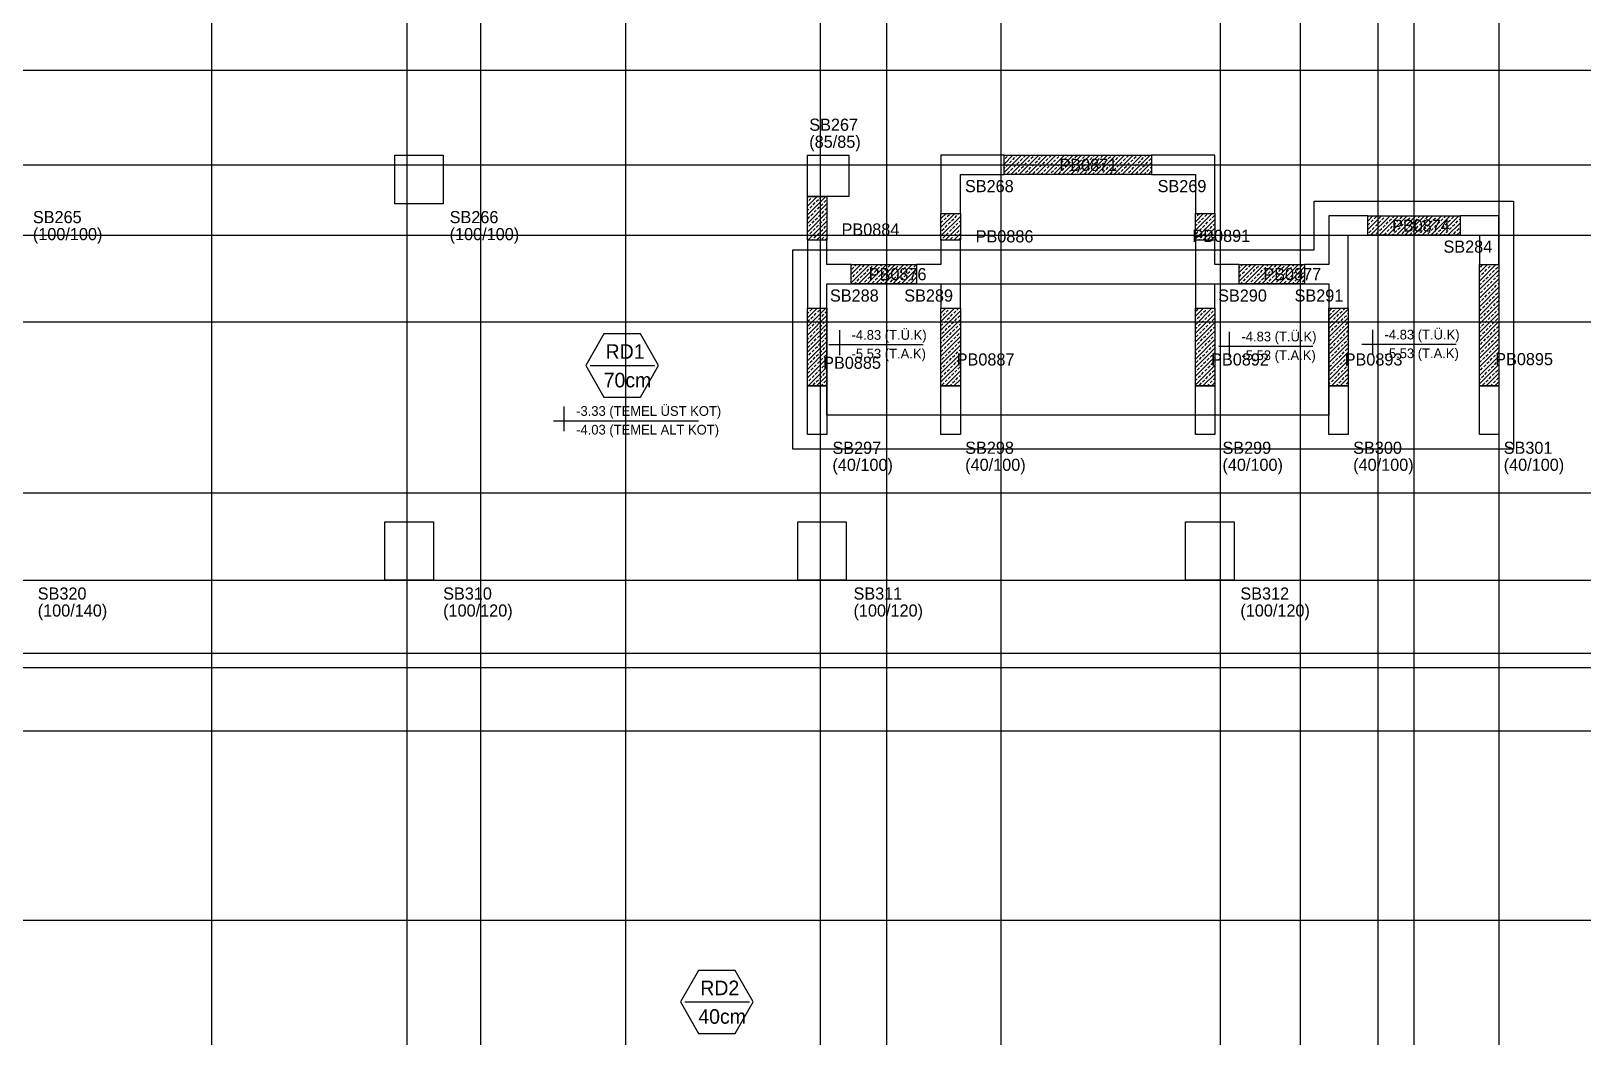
# Model space of a CAD drawing. Header units: millimetres. Extents: x -828963 to -808647, y -75278 to -66695.
# Drawn here: x -826004 to -822808, y -73139 to -71068 of the extents above; entities that cross this region are included whole.
import ezdxf

# ---------------------------------------------------------------- set-up
doc = ezdxf.new("R2010")
doc.units = ezdxf.units.MM
for name, color, linetype in [('KM Aks', 7, 'Continuous'), ('KM Kolon', 7, 'Continuous'), ('KM Kolon Markası', 7, 'Continuous'), ('KM Kolon Tarama', 7, 'Continuous'), ('KM Perde', 7, 'Continuous'), ('KM Perde Markası', 7, 'Continuous'), ('KM Temel', 7, 'Continuous'), ('KM Temel Kesik', 7, 'Continuous'), ('KM Temel Kot Plan', 7, 'Continuous'), ('KM Temel Marka', 7, 'Continuous'), ('VM Kesit Simge', 7, 'Continuous')]:
    doc.layers.add(name, color=color, linetype=linetype)

msp = doc.modelspace()

# ---------------------------------------------------------------- linework, layer by layer
at = {"layer": 'KM Aks'}
for p, q in [((-825633, -67119.7), (-825633, -74428.2)), ((-825230.5, -67119.7), (-825230.5, -74428.2)), ((-825078.5, -67119.7), (-825078.5, -74428.2)), ((-824780.5, -67119.7), (-824780.5, -74428.2)), ((-824379.5, -67119.7), (-824379.5, -74428.2)), ((-824243, -67119.7), (-824243, -74428.2)), ((-824007, -67119.7), (-824007, -74428.2)), ((-823555.5, -67119.7), (-823555.5, -74428.2)), ((-823390.5, -67119.7), (-823390.5, -74428.2)), ((-823230.5, -67119.7), (-823230.5, -74428.2)), ((-823157, -67119.7), (-823157, -74428.2)), ((-822981.5, -67119.7), (-822981.5, -74428.2)), ((-828907.2, -71148.2), (-811244.4, -71148.2)), ((-828907.2, -71343.2), (-811244.4, -71343.2)), ((-828907.2, -71488.2), (-811244.4, -71488.2)), ((-828907.2, -72018.2), (-811244.4, -72018.2)), ((-828907.2, -72198.2), (-811244.4, -72198.2)), ((-828907.2, -72508.2), (-811244.4, -72508.2)), ((-828907.2, -72898.2), (-811244.4, -72898.2))]:
    msp.add_line(p, q, dxfattribs=at)
at = {"layer": 'KM Kolon'}
for points in [[(-825255.5, -71323.2), (-825155.5, -71323.2), (-825155.5, -71423.2), (-825255.5, -71423.2)], [(-824405.5, -71323.2), (-824320.5, -71323.2), (-824320.5, -71408.2), (-824405.5, -71408.2)], [(-824130.6, -71443.2), (-824090.6, -71443.2), (-824090.6, -71363.2), (-824000.6, -71363.2), (-824000.6, -71323.2), (-824130.6, -71323.2)], [(-823696.6, -71323.2), (-823696.6, -71363.2), (-823606.6, -71363.2), (-823606.6, -71443.2), (-823566.6, -71443.2), (-823566.6, -71323.2)], [(-823331.6, -71638.2), (-823291.6, -71638.2), (-823291.6, -71488.2), (-823251.6, -71488.2), (-823251.6, -71448.2), (-823331.6, -71448.2), (-823331.6, -71548.2), (-823381.6, -71548.2), (-823381.6, -71588.2), (-823331.6, -71588.2)], [(-823061.6, -71448.2), (-823061.6, -71488.2), (-823021.6, -71488.2), (-823021.6, -71548.2), (-822981.6, -71548.2), (-822981.6, -71448.2)], [(-824365.6, -71498.2), (-824405.6, -71498.2), (-824405.6, -71638.2), (-824365.6, -71638.2), (-824365.6, -71588.2), (-824315.6, -71588.2), (-824315.6, -71548.2), (-824365.6, -71548.2)], [(-824130.6, -71638.2), (-824090.6, -71638.2), (-824090.6, -71498.2), (-824130.6, -71498.2), (-824130.6, -71548.2), (-824180.6, -71548.2), (-824180.6, -71588.2), (-824130.6, -71588.2)], [(-823566.6, -71498.2), (-823606.6, -71498.2), (-823606.6, -71638.2), (-823566.6, -71638.2), (-823566.6, -71588.2), (-823516.6, -71588.2), (-823516.6, -71548.2), (-823566.6, -71548.2)], [(-824405.6, -71798.2), (-824365.6, -71798.2), (-824365.6, -71898.2), (-824405.6, -71898.2)], [(-824130.6, -71798.2), (-824090.6, -71798.2), (-824090.6, -71898.2), (-824130.6, -71898.2)], [(-823606.6, -71798.1), (-823566.6, -71798.1), (-823566.6, -71898.1), (-823606.6, -71898.1)], [(-823331.6, -71798.2), (-823291.6, -71798.2), (-823291.6, -71898.2), (-823331.6, -71898.2)], [(-823021.6, -71798.2), (-822981.6, -71798.2), (-822981.6, -71898.2), (-823021.6, -71898.2)], [(-825275.5, -72078.2), (-825175.5, -72078.2), (-825175.5, -72198.2), (-825275.5, -72198.2)], [(-824425.5, -72078.2), (-824325.5, -72078.2), (-824325.5, -72198.2), (-824425.5, -72198.2)], [(-823626.6, -72078.2), (-823526.6, -72078.2), (-823526.6, -72198.2), (-823626.6, -72198.2)]]:
    msp.add_lwpolyline(points, close=True, dxfattribs=at)
at = {"layer": 'KM Kolon Tarama'}
for p, q in [((-824000.6, -71323.9), (-823999.9, -71323.2)), ((-824000.6, -71341.6), (-823982.2, -71323.2)), ((-824000.6, -71359.2), (-823964.6, -71323.2)), ((-824000.6, -71332.7), (-824000.5, -71332.6)), ((-823998.3, -71330.4), (-823993.9, -71326)), ((-823991.7, -71323.8), (-823991.1, -71323.2)), ((-823989.4, -71339.2), (-823985, -71334.8)), ((-823986.9, -71363.2), (-823946.9, -71323.2)), ((-823982.8, -71332.6), (-823978.4, -71328.2)), ((-823976.2, -71326), (-823973.4, -71323.2)), ((-823969.2, -71363.2), (-823929.2, -71323.2)), ((-823967.3, -71334.8), (-823962.9, -71330.4)), ((-823960.7, -71328.2), (-823956.3, -71323.8)), ((-823951.9, -71337), (-823947.5, -71332.6)), ((-823951.5, -71363.2), (-823911.5, -71323.2)), ((-823945.3, -71330.4), (-823940.8, -71326)), ((-823938.6, -71323.8), (-823938, -71323.2)), ((-823936.4, -71339.2), (-823932, -71334.8)), ((-823933.8, -71363.2), (-823893.8, -71323.2)), ((-823929.8, -71332.6), (-823925.4, -71328.2)), ((-823923.2, -71326), (-823920.4, -71323.2)), ((-823916.2, -71363.2), (-823876.2, -71323.2)), ((-823914.3, -71334.8), (-823909.9, -71330.4)), ((-823907.7, -71328.2), (-823903.3, -71323.8)), ((-823898.8, -71337), (-823894.4, -71332.6)), ((-823898.5, -71363.2), (-823858.5, -71323.2)), ((-823892.2, -71330.4), (-823887.8, -71326)), ((-823885.6, -71323.8), (-823885, -71323.2)), ((-823883.4, -71339.2), (-823879, -71334.8)), ((-823880.8, -71363.2), (-823840.8, -71323.2)), ((-823876.7, -71332.6), (-823872.3, -71328.2)), ((-823870.1, -71326), (-823867.3, -71323.2)), ((-823863.1, -71363.2), (-823823.1, -71323.2)), ((-823861.3, -71334.8), (-823856.9, -71330.4)), ((-823854.7, -71328.2), (-823850.2, -71323.8)), ((-823845.8, -71337), (-823841.4, -71332.6)), ((-823845.5, -71363.2), (-823805.5, -71323.2)), ((-823839.2, -71330.4), (-823834.8, -71326)), ((-823832.6, -71323.8), (-823832, -71323.2)), ((-823830.3, -71339.2), (-823825.9, -71334.8)), ((-823827.8, -71363.2), (-823787.8, -71323.2)), ((-823823.7, -71332.6), (-823819.3, -71328.2)), ((-823817.1, -71326), (-823814.3, -71323.2)), ((-823810.1, -71363.2), (-823770.1, -71323.2)), ((-823808.2, -71334.8), (-823803.8, -71330.4)), ((-823801.6, -71328.2), (-823797.2, -71323.8)), ((-823792.8, -71337), (-823788.4, -71332.6)), ((-823792.4, -71363.2), (-823752.4, -71323.2)), ((-823786.2, -71330.4), (-823781.7, -71326)), ((-823779.5, -71323.8), (-823778.9, -71323.2)), ((-823777.3, -71339.2), (-823772.9, -71334.8)), ((-823774.7, -71363.2), (-823734.7, -71323.2)), ((-823770.7, -71332.6), (-823766.3, -71328.2)), ((-823764.1, -71326), (-823761.3, -71323.2)), ((-823757.1, -71363.2), (-823717.1, -71323.2)), ((-823755.2, -71334.8), (-823750.8, -71330.4)), ((-823748.6, -71328.2), (-823744.2, -71323.8)), ((-823739.7, -71337), (-823735.3, -71332.6)), ((-823739.4, -71363.2), (-823699.4, -71323.2)), ((-823733.1, -71330.4), (-823728.7, -71326)), ((-823726.5, -71323.8), (-823725.9, -71323.2)), ((-823724.3, -71339.2), (-823719.9, -71334.8)), ((-823717.7, -71332.6), (-823713.2, -71328.2)), ((-823711, -71326), (-823708.2, -71323.2)), ((-823702.2, -71334.8), (-823697.8, -71330.4)), ((-824000.6, -71350.4), (-823998.3, -71348.1)), ((-823996.1, -71345.9), (-823991.7, -71341.4)), ((-823993.9, -71361.3), (-823989.4, -71356.9)), ((-823987.2, -71354.7), (-823982.8, -71350.3)), ((-823980.6, -71348.1), (-823976.2, -71343.6)), ((-823978, -71363.2), (-823974, -71359.1)), ((-823974, -71341.4), (-823969.6, -71337)), ((-823971.8, -71356.9), (-823967.3, -71352.5)), ((-823965.1, -71350.3), (-823960.7, -71345.9)), ((-823960.4, -71363.2), (-823958.5, -71361.3)), ((-823958.5, -71343.6), (-823954.1, -71339.2)), ((-823956.3, -71359.1), (-823951.9, -71354.7)), ((-823949.7, -71352.5), (-823945.3, -71348.1)), ((-823943, -71345.9), (-823938.6, -71341.4)), ((-823940.8, -71361.3), (-823936.4, -71356.9)), ((-823934.2, -71354.7), (-823929.8, -71350.3)), ((-823927.6, -71348.1), (-823923.2, -71343.6)), ((-823925, -71363.2), (-823920.9, -71359.1)), ((-823920.9, -71341.4), (-823916.5, -71337)), ((-823918.7, -71356.9), (-823914.3, -71352.5)), ((-823912.1, -71350.3), (-823907.7, -71345.9)), ((-823907.3, -71363.2), (-823905.5, -71361.3)), ((-823905.5, -71343.6), (-823901.1, -71339.2)), ((-823903.3, -71359.1), (-823898.8, -71354.7)), ((-823896.6, -71352.5), (-823892.2, -71348.1)), ((-823890, -71345.9), (-823885.6, -71341.4)), ((-823887.8, -71361.3), (-823883.4, -71356.9)), ((-823881.2, -71354.7), (-823876.7, -71350.3)), ((-823874.5, -71348.1), (-823870.1, -71343.6)), ((-823872, -71363.2), (-823867.9, -71359.1)), ((-823867.9, -71341.4), (-823863.5, -71337)), ((-823865.7, -71356.9), (-823861.3, -71352.5)), ((-823859.1, -71350.3), (-823854.7, -71345.9)), ((-823854.3, -71363.2), (-823852.4, -71361.3)), ((-823852.4, -71343.6), (-823848, -71339.2)), ((-823850.2, -71359.1), (-823845.8, -71354.7)), ((-823843.6, -71352.5), (-823839.2, -71348.1)), ((-823837, -71345.9), (-823832.6, -71341.4)), ((-823834.8, -71361.3), (-823830.3, -71356.9)), ((-823828.1, -71354.7), (-823823.7, -71350.3)), ((-823821.5, -71348.1), (-823817.1, -71343.6)), ((-823818.9, -71363.2), (-823814.9, -71359.1)), ((-823814.9, -71341.4), (-823810.5, -71337)), ((-823812.7, -71356.9), (-823808.2, -71352.5)), ((-823806, -71350.3), (-823801.6, -71345.9)), ((-823801.3, -71363.2), (-823799.4, -71361.3)), ((-823799.4, -71343.6), (-823795, -71339.2)), ((-823797.2, -71359.1), (-823792.8, -71354.7)), ((-823790.6, -71352.5), (-823786.2, -71348.1)), ((-823783.9, -71345.9), (-823779.5, -71341.4)), ((-823781.7, -71361.3), (-823777.3, -71356.9)), ((-823775.1, -71354.7), (-823770.7, -71350.3)), ((-823768.5, -71348.1), (-823764.1, -71343.6)), ((-823765.9, -71363.2), (-823761.8, -71359.1)), ((-823761.8, -71341.4), (-823757.4, -71337)), ((-823759.6, -71356.9), (-823755.2, -71352.5)), ((-823753, -71350.3), (-823748.6, -71345.9)), ((-823748.2, -71363.2), (-823746.4, -71361.3)), ((-823746.4, -71343.6), (-823742, -71339.2)), ((-823744.2, -71359.1), (-823739.7, -71354.7)), ((-823737.5, -71352.5), (-823733.1, -71348.1)), ((-823730.9, -71345.9), (-823726.5, -71341.4)), ((-823728.7, -71361.3), (-823724.3, -71356.9)), ((-823722.1, -71354.7), (-823717.7, -71350.3)), ((-823721.7, -71363.2), (-823696.6, -71338.1)), ((-823715.4, -71348.1), (-823711, -71343.6)), ((-823712.9, -71363.2), (-823708.8, -71359.1)), ((-823708.8, -71341.4), (-823704.4, -71337)), ((-823706.6, -71356.9), (-823702.2, -71352.5)), ((-823704, -71363.2), (-823696.6, -71355.8)), ((-823700, -71350.3), (-823696.6, -71346.9)), ((-824405.6, -71410.7), (-824403.1, -71408.2)), ((-824405.6, -71428.4), (-824385.4, -71408.2)), ((-824405.6, -71446), (-824367.8, -71408.2)), ((-824405.6, -71419.5), (-824404.9, -71418.8)), ((-824405.6, -71463.7), (-824365.6, -71423.7)), ((-824402.7, -71416.6), (-824398.2, -71412.1)), ((-824400.5, -71432), (-824396, -71427.6)), ((-824396, -71409.9), (-824394.3, -71408.2)), ((-824393.8, -71425.4), (-824389.4, -71421)), ((-824387.2, -71418.8), (-824382.8, -71414.4)), ((-824385, -71434.2), (-824380.6, -71429.8)), ((-824380.6, -71412.1), (-824376.6, -71408.2)), ((-824378.4, -71427.6), (-824373.9, -71423.2)), ((-824371.7, -71421), (-824367.3, -71416.6)), ((-824405.6, -71437.2), (-824402.7, -71434.2)), ((-824405.6, -71481.4), (-824365.6, -71441.4)), ((-824404.9, -71454.1), (-824400.5, -71449.7)), ((-824404.7, -71498.2), (-824365.6, -71459.1)), ((-824398.2, -71447.5), (-824393.8, -71443.1)), ((-824396, -71463), (-824391.6, -71458.5)), ((-824391.6, -71440.9), (-824387.2, -71436.5)), ((-824389.4, -71456.3), (-824385, -71451.9)), ((-824382.8, -71449.7), (-824378.4, -71445.3)), ((-824380.6, -71465.2), (-824376.1, -71460.8)), ((-824376.1, -71443.1), (-824371.7, -71438.7)), ((-824373.9, -71458.5), (-824369.5, -71454.1)), ((-824369.5, -71436.5), (-824365.6, -71432.6)), ((-824367.3, -71451.9), (-824365.6, -71450.2)), ((-824130.6, -71453.9), (-824119.9, -71443.2)), ((-824130.6, -71471.6), (-824102.2, -71443.2)), ((-824130.6, -71445), (-824128.7, -71443.2)), ((-824130.6, -71489.2), (-824090.6, -71449.2)), ((-824130.6, -71462.7), (-824126.4, -71458.5)), ((-824124.2, -71456.3), (-824119.8, -71451.9)), ((-824117.6, -71449.7), (-824113.2, -71445.3)), ((-824115.4, -71465.2), (-824111, -71460.8)), ((-824108.8, -71458.5), (-824104.3, -71454.1)), ((-824102.1, -71451.9), (-824097.7, -71447.5)), ((-824099.9, -71467.4), (-824095.5, -71463)), ((-824095.5, -71445.3), (-824093.4, -71443.2)), ((-824093.3, -71460.8), (-824090.6, -71458.1)), ((-823606.6, -71460.2), (-823589.6, -71443.2)), ((-823606.6, -71477.9), (-823571.9, -71443.2)), ((-823606.6, -71451.4), (-823605, -71449.7)), ((-823606.6, -71495.6), (-823566.6, -71455.6)), ((-823602.7, -71447.5), (-823598.4, -71443.2)), ((-823600.5, -71463), (-823596.1, -71458.5)), ((-823593.9, -71456.3), (-823589.5, -71451.9)), ((-823587.3, -71449.7), (-823582.9, -71445.3)), ((-823585.1, -71465.2), (-823580.6, -71460.8)), ((-823578.4, -71458.5), (-823574, -71454.1)), ((-823571.8, -71451.9), (-823567.4, -71447.5)), ((-823251.6, -71458.8), (-823241, -71448.2)), ((-823251.6, -71476.4), (-823223.4, -71448.2)), ((-823251.6, -71449.9), (-823249.9, -71448.2)), ((-823251.4, -71467.4), (-823247, -71463)), ((-823245.7, -71488.2), (-823205.7, -71448.2)), ((-823244.8, -71460.8), (-823240.4, -71456.3)), ((-823238.1, -71454.1), (-823233.7, -71449.7)), ((-823229.3, -71463), (-823224.9, -71458.5)), ((-823228, -71488.2), (-823188, -71448.2)), ((-823222.7, -71456.3), (-823218.3, -71451.9)), ((-823216, -71449.7), (-823214.5, -71448.2)), ((-823213.8, -71465.2), (-823209.4, -71460.8)), ((-823210.3, -71488.2), (-823170.3, -71448.2)), ((-823207.2, -71458.5), (-823202.8, -71454.1)), ((-823200.6, -71451.9), (-823196.8, -71448.2)), ((-823198.4, -71467.4), (-823193.9, -71463)), ((-823192.6, -71488.2), (-823152.6, -71448.2)), ((-823191.7, -71460.8), (-823187.3, -71456.3)), ((-823185.1, -71454.1), (-823180.7, -71449.7)), ((-823176.3, -71463), (-823171.9, -71458.5)), ((-823175, -71488.2), (-823135, -71448.2)), ((-823169.6, -71456.3), (-823165.2, -71451.9)), ((-823163, -71449.7), (-823161.5, -71448.2)), ((-823160.8, -71465.2), (-823156.4, -71460.8)), ((-823157.3, -71488.2), (-823117.3, -71448.2)), ((-823154.2, -71458.5), (-823149.8, -71454.1)), ((-823147.5, -71451.9), (-823143.8, -71448.2)), ((-823145.3, -71467.4), (-823140.9, -71463)), ((-823139.6, -71488.2), (-823099.6, -71448.2)), ((-823138.7, -71460.8), (-823134.3, -71456.3)), ((-823132.1, -71454.1), (-823127.7, -71449.7)), ((-823123.2, -71463), (-823118.8, -71458.5)), ((-823121.9, -71488.2), (-823081.9, -71448.2)), ((-823116.6, -71456.3), (-823112.2, -71451.9)), ((-823110, -71449.7), (-823108.4, -71448.2)), ((-823107.8, -71465.2), (-823103.4, -71460.8)), ((-823104.3, -71488.2), (-823064.3, -71448.2)), ((-823101.1, -71458.5), (-823096.7, -71454.1)), ((-823094.5, -71451.9), (-823090.8, -71448.2)), ((-823092.3, -71467.4), (-823087.9, -71463)), ((-823085.7, -71460.8), (-823081.3, -71456.3)), ((-823079, -71454.1), (-823074.6, -71449.7)), ((-823070.2, -71463), (-823065.8, -71458.5)), ((-823063.6, -71456.3), (-823061.6, -71454.4)), ((-824405.6, -71472.6), (-824404.9, -71471.8)), ((-824405.6, -71490.2), (-824402.7, -71487.3)), ((-824402.7, -71469.6), (-824398.2, -71465.2)), ((-824400.5, -71485.1), (-824396, -71480.6)), ((-824393.8, -71478.4), (-824389.4, -71474)), ((-824391.6, -71493.9), (-824387.2, -71489.5)), ((-824387.2, -71471.8), (-824382.8, -71467.4)), ((-824387, -71498.2), (-824365.6, -71476.8)), ((-824385, -71487.3), (-824380.6, -71482.9)), ((-824378.4, -71480.6), (-824373.9, -71476.2)), ((-824376.1, -71496.1), (-824371.7, -71491.7)), ((-824371.7, -71474), (-824367.3, -71469.6)), ((-824369.5, -71489.5), (-824365.6, -71485.6)), ((-824369.4, -71498.2), (-824365.6, -71494.4)), ((-824128.7, -71478.4), (-824124.2, -71474)), ((-824126.4, -71493.9), (-824122, -71489.5)), ((-824122, -71471.8), (-824117.6, -71467.4)), ((-824121.9, -71498.2), (-824090.6, -71466.9)), ((-824119.8, -71487.3), (-824115.4, -71482.9)), ((-824113.2, -71480.6), (-824108.8, -71476.2)), ((-824111, -71496.1), (-824106.6, -71491.7)), ((-824106.6, -71474), (-824102.1, -71469.6)), ((-824104.3, -71489.5), (-824099.9, -71485.1)), ((-824104.2, -71498.2), (-824090.6, -71484.6)), ((-824097.7, -71482.9), (-824093.3, -71478.4)), ((-824095.4, -71498.2), (-824091.1, -71493.9)), ((-824091.1, -71476.2), (-824090.6, -71475.8)), ((-823606.6, -71469), (-823602.7, -71465.2)), ((-823605, -71485.1), (-823600.5, -71480.6)), ((-823598.3, -71478.4), (-823593.9, -71474)), ((-823596.1, -71493.9), (-823591.7, -71489.5)), ((-823591.7, -71471.8), (-823587.3, -71467.4)), ((-823591.5, -71498.2), (-823566.6, -71473.2)), ((-823589.5, -71487.3), (-823585.1, -71482.9)), ((-823582.9, -71480.6), (-823578.4, -71476.2)), ((-823580.6, -71496.1), (-823576.2, -71491.7)), ((-823576.2, -71474), (-823571.8, -71469.6)), ((-823574, -71489.5), (-823569.6, -71485.1)), ((-823573.9, -71498.2), (-823566.6, -71490.9)), ((-823569.6, -71467.4), (-823566.6, -71464.4)), ((-823567.4, -71482.9), (-823566.6, -71482.1)), ((-823251.6, -71485.3), (-823251.4, -71485.1)), ((-823249.2, -71482.9), (-823244.8, -71478.4)), ((-823242.6, -71476.2), (-823238.1, -71471.8)), ((-823236.8, -71488.2), (-823235.9, -71487.3)), ((-823235.9, -71469.6), (-823231.5, -71465.2)), ((-823233.7, -71485.1), (-823229.3, -71480.6)), ((-823227.1, -71478.4), (-823222.7, -71474)), ((-823220.5, -71471.8), (-823216, -71467.4)), ((-823218.3, -71487.3), (-823213.8, -71482.9)), ((-823211.6, -71480.6), (-823207.2, -71476.2)), ((-823205, -71474), (-823200.6, -71469.6)), ((-823201.5, -71488.2), (-823198.4, -71485.1)), ((-823196.2, -71482.9), (-823191.7, -71478.4)), ((-823189.5, -71476.2), (-823185.1, -71471.8)), ((-823183.8, -71488.2), (-823182.9, -71487.3)), ((-823182.9, -71469.6), (-823178.5, -71465.2)), ((-823180.7, -71485.1), (-823176.3, -71480.6)), ((-823174.1, -71478.4), (-823169.6, -71474)), ((-823167.4, -71471.8), (-823163, -71467.4)), ((-823165.2, -71487.3), (-823160.8, -71482.9)), ((-823158.6, -71480.6), (-823154.2, -71476.2)), ((-823152, -71474), (-823147.5, -71469.6)), ((-823148.4, -71488.2), (-823145.3, -71485.1)), ((-823143.1, -71482.9), (-823138.7, -71478.4)), ((-823136.5, -71476.2), (-823132.1, -71471.8)), ((-823130.8, -71488.2), (-823129.9, -71487.3)), ((-823129.9, -71469.6), (-823125.4, -71465.2)), ((-823127.7, -71485.1), (-823123.2, -71480.6)), ((-823121, -71478.4), (-823116.6, -71474)), ((-823114.4, -71471.8), (-823110, -71467.4)), ((-823112.2, -71487.3), (-823107.8, -71482.9)), ((-823105.6, -71480.6), (-823101.1, -71476.2)), ((-823098.9, -71474), (-823094.5, -71469.6)), ((-823095.4, -71488.2), (-823092.3, -71485.1)), ((-823090.1, -71482.9), (-823085.7, -71478.4)), ((-823086.6, -71488.2), (-823061.6, -71463.2)), ((-823083.5, -71476.2), (-823079, -71471.8)), ((-823077.7, -71488.2), (-823076.8, -71487.3)), ((-823076.8, -71469.6), (-823072.4, -71465.2)), ((-823074.6, -71485.1), (-823070.2, -71480.6)), ((-823068.9, -71488.2), (-823061.6, -71480.9)), ((-823068, -71478.4), (-823063.6, -71474)), ((-824395.9, -71498.2), (-824393.8, -71496.1)), ((-824130.6, -71498.1), (-824128.7, -71496.1)), ((-823600.4, -71498.2), (-823598.3, -71496.1)), ((-824315.6, -71550.5), (-824313.3, -71548.2)), ((-824315.6, -71568.2), (-824295.6, -71548.2)), ((-824315.6, -71585.9), (-824277.9, -71548.2)), ((-824314.3, -71558), (-824309.9, -71553.6)), ((-824307.6, -71551.4), (-824304.5, -71548.2)), ((-824300.3, -71588.2), (-824260.3, -71548.2)), ((-824298.8, -71560.2), (-824294.4, -71555.8)), ((-824292.2, -71553.6), (-824287.8, -71549.1)), ((-824283.3, -71562.4), (-824278.9, -71558)), ((-824282.6, -71588.2), (-824242.6, -71548.2)), ((-824276.7, -71555.8), (-824272.3, -71551.4)), ((-824270.1, -71549.1), (-824269.1, -71548.2)), ((-824264.9, -71588.2), (-824224.9, -71548.2)), ((-824261.2, -71558), (-824256.8, -71553.6)), ((-824254.6, -71551.4), (-824251.4, -71548.2)), ((-824247.2, -71588.2), (-824207.2, -71548.2)), ((-824245.8, -71560.2), (-824241.4, -71555.8)), ((-824239.1, -71553.6), (-824234.7, -71549.1)), ((-824230.3, -71562.4), (-824225.9, -71558)), ((-824229.6, -71588.2), (-824189.6, -71548.2)), ((-824223.7, -71555.8), (-824219.3, -71551.4)), ((-824217, -71549.1), (-824216.1, -71548.2)), ((-824211.9, -71588.2), (-824180.6, -71556.9)), ((-824208.2, -71558), (-824203.8, -71553.6)), ((-824201.6, -71551.4), (-824198.4, -71548.2)), ((-824192.7, -71560.2), (-824188.3, -71555.8)), ((-824186.1, -71553.6), (-824181.7, -71549.1)), ((-823516.6, -71564.7), (-823500.1, -71548.2)), ((-823516.6, -71582.3), (-823482.4, -71548.2)), ((-823516.6, -71555.8), (-823514.4, -71553.6)), ((-823512.1, -71551.4), (-823509, -71548.2)), ((-823504.8, -71588.2), (-823464.8, -71548.2)), ((-823503.3, -71560.2), (-823498.9, -71555.8)), ((-823496.7, -71553.6), (-823492.3, -71549.1)), ((-823487.8, -71562.4), (-823483.4, -71558)), ((-823487.1, -71588.2), (-823447.1, -71548.2)), ((-823481.2, -71555.8), (-823476.8, -71551.4)), ((-823474.6, -71549.1), (-823473.6, -71548.2)), ((-823469.4, -71588.2), (-823429.4, -71548.2)), ((-823465.7, -71558), (-823461.3, -71553.6)), ((-823459.1, -71551.4), (-823455.9, -71548.2)), ((-823451.7, -71588.2), (-823411.7, -71548.2)), ((-823450.3, -71560.2), (-823445.9, -71555.8)), ((-823443.6, -71553.6), (-823439.2, -71549.1)), ((-823434.8, -71562.4), (-823430.4, -71558)), ((-823434.1, -71588.2), (-823394.1, -71548.2)), ((-823428.2, -71555.8), (-823423.8, -71551.4)), ((-823421.5, -71549.1), (-823420.6, -71548.2)), ((-823416.4, -71588.2), (-823381.6, -71553.4)), ((-823412.7, -71558), (-823408.3, -71553.6)), ((-823406.1, -71551.4), (-823402.9, -71548.2)), ((-823397.2, -71560.2), (-823392.8, -71555.8)), ((-823390.6, -71553.6), (-823386.2, -71549.1)), ((-823021.6, -71564.6), (-823005.2, -71548.2)), ((-823021.6, -71582.3), (-822987.5, -71548.2)), ((-823021.6, -71555.8), (-823021.6, -71555.8)), ((-823019.4, -71553.6), (-823015, -71549.1)), ((-823010.5, -71562.4), (-823006.1, -71558)), ((-823003.9, -71555.8), (-822999.5, -71551.4)), ((-822997.3, -71549.1), (-822996.3, -71548.2)), ((-822988.4, -71558), (-822984, -71553.6)), ((-822981.8, -71551.4), (-822981.6, -71551.1)), ((-824315.6, -71577), (-824314.3, -71575.7)), ((-824312.1, -71573.5), (-824307.6, -71569)), ((-824309.1, -71588.2), (-824305.4, -71584.5)), ((-824305.4, -71566.8), (-824301, -71562.4)), ((-824303.2, -71582.3), (-824298.8, -71577.9)), ((-824296.6, -71575.7), (-824292.2, -71571.2)), ((-824291.4, -71588.2), (-824290, -71586.7)), ((-824290, -71569), (-824285.5, -71564.6)), ((-824287.8, -71584.5), (-824283.3, -71580.1)), ((-824281.1, -71577.9), (-824276.7, -71573.5)), ((-824274.5, -71571.2), (-824270.1, -71566.8)), ((-824272.3, -71586.7), (-824267.9, -71582.3)), ((-824267.9, -71564.6), (-824263.4, -71560.2)), ((-824265.7, -71580.1), (-824261.2, -71575.7)), ((-824259, -71573.5), (-824254.6, -71569)), ((-824256.1, -71588.2), (-824252.4, -71584.5)), ((-824252.4, -71566.8), (-824248, -71562.4)), ((-824250.2, -71582.3), (-824245.8, -71577.9)), ((-824243.6, -71575.7), (-824239.1, -71571.2)), ((-824238.4, -71588.2), (-824236.9, -71586.7)), ((-824236.9, -71569), (-824232.5, -71564.6)), ((-824234.7, -71584.5), (-824230.3, -71580.1)), ((-824228.1, -71577.9), (-824223.7, -71573.5)), ((-824221.5, -71571.2), (-824217, -71566.8)), ((-824219.3, -71586.7), (-824214.8, -71582.3)), ((-824214.8, -71564.6), (-824210.4, -71560.2)), ((-824212.6, -71580.1), (-824208.2, -71575.7)), ((-824206, -71573.5), (-824201.6, -71569)), ((-824203, -71588.2), (-824199.4, -71584.5)), ((-824199.4, -71566.8), (-824194.9, -71562.4)), ((-824197.2, -71582.3), (-824192.7, -71577.9)), ((-824194.2, -71588.2), (-824180.6, -71574.6)), ((-824190.5, -71575.7), (-824186.1, -71571.2)), ((-824185.4, -71588.2), (-824183.9, -71586.7)), ((-824183.9, -71569), (-824180.6, -71565.8)), ((-824181.7, -71584.5), (-824180.6, -71583.4)), ((-823516.6, -71573.5), (-823512.1, -71569)), ((-823513.6, -71588.2), (-823509.9, -71584.5)), ((-823509.9, -71566.8), (-823505.5, -71562.4)), ((-823507.7, -71582.3), (-823503.3, -71577.9)), ((-823501.1, -71575.7), (-823496.7, -71571.2)), ((-823495.9, -71588.2), (-823494.5, -71586.7)), ((-823494.5, -71569), (-823490.1, -71564.6)), ((-823492.3, -71584.5), (-823487.8, -71580.1)), ((-823485.6, -71577.9), (-823481.2, -71573.5)), ((-823479, -71571.2), (-823474.6, -71566.8)), ((-823476.8, -71586.7), (-823472.4, -71582.3)), ((-823472.4, -71564.6), (-823468, -71560.2)), ((-823470.2, -71580.1), (-823465.7, -71575.7)), ((-823463.5, -71573.5), (-823459.1, -71569)), ((-823460.6, -71588.2), (-823456.9, -71584.5)), ((-823456.9, -71566.8), (-823452.5, -71562.4)), ((-823454.7, -71582.3), (-823450.3, -71577.9)), ((-823448.1, -71575.7), (-823443.6, -71571.2)), ((-823442.9, -71588.2), (-823441.4, -71586.7)), ((-823441.4, -71569), (-823437, -71564.6)), ((-823439.2, -71584.5), (-823434.8, -71580.1)), ((-823432.6, -71577.9), (-823428.2, -71573.5)), ((-823426, -71571.2), (-823421.5, -71566.8)), ((-823423.8, -71586.7), (-823419.3, -71582.3)), ((-823419.3, -71564.6), (-823414.9, -71560.2)), ((-823417.1, -71580.1), (-823412.7, -71575.7)), ((-823410.5, -71573.5), (-823406.1, -71569)), ((-823407.5, -71588.2), (-823403.9, -71584.5)), ((-823403.9, -71566.8), (-823399.5, -71562.4)), ((-823401.7, -71582.3), (-823397.2, -71577.9)), ((-823398.7, -71588.2), (-823381.6, -71571.1)), ((-823395, -71575.7), (-823390.6, -71571.2)), ((-823389.9, -71588.2), (-823388.4, -71586.7)), ((-823388.4, -71569), (-823384, -71564.6)), ((-823386.2, -71584.5), (-823381.8, -71580.1)), ((-823381.8, -71562.4), (-823381.6, -71562.2)), ((-823021.6, -71600), (-822981.6, -71560)), ((-823021.6, -71573.5), (-823019.4, -71571.2)), ((-823021.6, -71617.6), (-822981.6, -71577.6)), ((-823021.6, -71591.1), (-823017.2, -71586.7)), ((-823017.2, -71569), (-823012.8, -71564.6)), ((-823015, -71584.5), (-823010.5, -71580.1)), ((-823008.3, -71577.9), (-823003.9, -71573.5)), ((-823006.1, -71593.3), (-823001.7, -71588.9)), ((-823001.7, -71571.2), (-822997.3, -71566.8)), ((-822999.5, -71586.7), (-822995.1, -71582.3)), ((-822995.1, -71564.6), (-822990.7, -71560.2)), ((-822992.9, -71580.1), (-822988.4, -71575.7)), ((-822986.2, -71573.5), (-822981.8, -71569)), ((-822984, -71588.9), (-822981.6, -71586.5)), ((-823021.6, -71635.3), (-822981.6, -71595.3)), ((-823021.6, -71653), (-822981.6, -71613)), ((-823019.4, -71606.6), (-823015, -71602.2)), ((-823017.2, -71622.1), (-823012.8, -71617.6)), ((-823012.8, -71600), (-823008.3, -71595.6)), ((-823010.5, -71615.4), (-823006.1, -71611)), ((-823003.9, -71608.8), (-822999.5, -71604.4)), ((-823001.7, -71624.3), (-822997.3, -71619.9)), ((-822997.3, -71602.2), (-822992.9, -71597.8)), ((-822995.1, -71617.6), (-822990.7, -71613.2)), ((-822990.7, -71595.6), (-822986.2, -71591.1)), ((-822988.4, -71611), (-822984, -71606.6)), ((-822986.2, -71626.5), (-822981.8, -71622.1)), ((-822981.8, -71604.4), (-822981.6, -71604.2)), ((-824405.6, -71640.5), (-824403.3, -71638.2)), ((-824405.6, -71658.2), (-824385.6, -71638.2)), ((-824405.6, -71675.9), (-824367.9, -71638.2)), ((-824405.6, -71649.3), (-824402.7, -71646.4)), ((-824405.6, -71693.5), (-824365.6, -71653.5)), ((-824400.5, -71644.2), (-824396, -71639.7)), ((-824391.6, -71653), (-824387.2, -71648.6)), ((-824385, -71646.4), (-824380.6, -71642)), ((-824378.4, -71639.7), (-824376.8, -71638.2)), ((-824376.1, -71655.2), (-824371.7, -71650.8)), ((-824369.5, -71648.6), (-824365.6, -71644.7)), ((-824130.6, -71648.3), (-824120.5, -71638.2)), ((-824130.6, -71666), (-824102.8, -71638.2)), ((-824130.6, -71683.7), (-824090.6, -71643.7)), ((-824126.4, -71653), (-824122, -71648.6)), ((-824119.8, -71646.4), (-824115.4, -71642)), ((-824113.2, -71639.7), (-824111.6, -71638.2)), ((-824111, -71655.2), (-824106.6, -71650.8)), ((-824104.3, -71648.6), (-824099.9, -71644.2)), ((-824097.7, -71642), (-824093.9, -71638.2)), ((-824095.5, -71657.4), (-824091.1, -71653)), ((-823606.6, -71654.7), (-823590.1, -71638.2)), ((-823606.6, -71672.3), (-823572.4, -71638.2)), ((-823606.6, -71690), (-823566.6, -71650)), ((-823605, -71644.2), (-823600.5, -71639.7)), ((-823596.1, -71653), (-823591.7, -71648.6)), ((-823589.5, -71646.4), (-823585.1, -71642)), ((-823582.9, -71639.7), (-823581.3, -71638.2)), ((-823580.6, -71655.2), (-823576.2, -71650.8)), ((-823574, -71648.6), (-823569.6, -71644.2)), ((-823567.4, -71642), (-823566.6, -71641.2)), ((-823331.6, -71644.8), (-823325, -71638.2)), ((-823331.6, -71662.5), (-823307.3, -71638.2)), ((-823331.6, -71680.2), (-823291.6, -71640.2)), ((-823331, -71653), (-823326.5, -71648.6)), ((-823324.3, -71646.4), (-823319.9, -71642)), ((-823317.7, -71639.7), (-823316.1, -71638.2)), ((-823315.5, -71655.2), (-823311.1, -71650.8)), ((-823308.9, -71648.6), (-823304.4, -71644.2)), ((-823302.2, -71642), (-823298.4, -71638.2)), ((-823300, -71657.4), (-823295.6, -71653)), ((-823293.4, -71650.8), (-823291.6, -71649)), ((-823021.6, -71626.5), (-823019.4, -71624.3)), ((-823021.6, -71670.6), (-822981.6, -71630.7)), ((-823021.6, -71644.1), (-823017.2, -71639.7)), ((-823021.5, -71688.3), (-822981.6, -71648.3)), ((-823015, -71637.5), (-823010.5, -71633.1)), ((-823012.8, -71653), (-823008.3, -71648.6)), ((-823008.3, -71630.9), (-823003.9, -71626.5)), ((-823006.1, -71646.4), (-823001.7, -71642)), ((-822999.5, -71639.7), (-822995.1, -71635.3)), ((-822997.3, -71655.2), (-822992.9, -71650.8)), ((-822992.9, -71633.1), (-822988.4, -71628.7)), ((-822990.7, -71648.6), (-822986.2, -71644.2)), ((-822984, -71642), (-822981.6, -71639.5)), ((-824405.6, -71711.2), (-824365.6, -71671.2)), ((-824405.6, -71684.7), (-824404.9, -71683.9)), ((-824404.9, -71666.3), (-824400.5, -71661.8)), ((-824402.7, -71681.7), (-824398.2, -71677.3)), ((-824398.2, -71659.6), (-824393.8, -71655.2)), ((-824396, -71675.1), (-824391.6, -71670.7)), ((-824393.8, -71690.6), (-824389.4, -71686.1)), ((-824389.4, -71668.5), (-824385, -71664.1)), ((-824387.2, -71683.9), (-824382.8, -71679.5)), ((-824382.8, -71661.8), (-824378.4, -71657.4)), ((-824380.6, -71677.3), (-824376.1, -71672.9)), ((-824373.9, -71670.7), (-824369.5, -71666.3)), ((-824371.7, -71686.1), (-824367.3, -71681.7)), ((-824367.3, -71664.1), (-824365.6, -71662.4)), ((-824130.6, -71657.2), (-824128.7, -71655.2)), ((-824130.6, -71701.4), (-824090.6, -71661.4)), ((-824130.6, -71674.9), (-824126.4, -71670.7)), ((-824130.6, -71719), (-824090.6, -71679)), ((-824128.7, -71690.6), (-824124.2, -71686.1)), ((-824124.2, -71668.5), (-824119.8, -71664.1)), ((-824122, -71683.9), (-824117.6, -71679.5)), ((-824117.6, -71661.8), (-824113.2, -71657.4)), ((-824115.4, -71677.3), (-824111, -71672.9)), ((-824108.8, -71670.7), (-824104.3, -71666.3)), ((-824106.6, -71686.1), (-824102.1, -71681.7)), ((-824102.1, -71664.1), (-824097.7, -71659.6)), ((-824099.9, -71679.5), (-824095.5, -71675.1)), ((-824093.3, -71672.9), (-824090.6, -71670.2)), ((-823606.6, -71663.5), (-823605, -71661.8)), ((-823606.6, -71707.7), (-823566.6, -71667.7)), ((-823606.6, -71681.2), (-823602.7, -71677.3)), ((-823606.6, -71725.4), (-823566.6, -71685.4)), ((-823602.7, -71659.6), (-823598.3, -71655.2)), ((-823600.5, -71675.1), (-823596.1, -71670.7)), ((-823598.3, -71690.6), (-823593.9, -71686.1)), ((-823593.9, -71668.5), (-823589.5, -71664.1)), ((-823591.7, -71683.9), (-823587.3, -71679.5)), ((-823587.3, -71661.8), (-823582.9, -71657.4)), ((-823585.1, -71677.3), (-823580.6, -71672.9)), ((-823578.4, -71670.7), (-823574, -71666.3)), ((-823576.2, -71686.1), (-823571.8, -71681.7)), ((-823571.8, -71664.1), (-823567.4, -71659.6)), ((-823569.6, -71679.5), (-823566.6, -71676.5)), ((-823331.6, -71697.9), (-823291.6, -71657.9)), ((-823331.6, -71671.3), (-823331, -71670.7)), ((-823331.6, -71715.5), (-823291.6, -71675.5)), ((-823331.6, -71689), (-823328.7, -71686.1)), ((-823328.7, -71668.5), (-823324.3, -71664.1)), ((-823326.5, -71683.9), (-823322.1, -71679.5)), ((-823322.1, -71661.8), (-823317.7, -71657.4)), ((-823319.9, -71677.3), (-823315.5, -71672.9)), ((-823313.3, -71670.7), (-823308.9, -71666.3)), ((-823311.1, -71686.1), (-823306.6, -71681.7)), ((-823306.6, -71664.1), (-823302.2, -71659.6)), ((-823304.4, -71679.5), (-823300, -71675.1)), ((-823297.8, -71672.9), (-823293.4, -71668.5)), ((-823295.6, -71688.4), (-823291.6, -71684.4)), ((-823021.5, -71706), (-822981.6, -71666)), ((-823021.5, -71679.5), (-823019.4, -71677.3)), ((-823021.5, -71723.7), (-822981.5, -71683.7)), ((-823019.4, -71659.6), (-823015, -71655.2)), ((-823017.2, -71675.1), (-823012.8, -71670.7)), ((-823015, -71690.6), (-823010.5, -71686.1)), ((-823010.5, -71668.5), (-823006.1, -71664.1)), ((-823008.3, -71683.9), (-823003.9, -71679.5)), ((-823003.9, -71661.8), (-822999.5, -71657.4)), ((-823001.7, -71677.3), (-822997.3, -71672.9)), ((-822995.1, -71670.7), (-822990.7, -71666.3)), ((-822992.9, -71686.1), (-822988.4, -71681.7)), ((-822988.4, -71664.1), (-822984, -71659.6)), ((-822986.2, -71679.5), (-822981.8, -71675.1)), ((-822981.8, -71657.4), (-822981.6, -71657.2)), ((-824405.6, -71728.9), (-824365.6, -71688.9)), ((-824405.6, -71702.4), (-824402.7, -71699.4)), ((-824405.6, -71746.6), (-824365.6, -71706.6)), ((-824404.9, -71719.3), (-824400.5, -71714.9)), ((-824400.5, -71697.2), (-824396, -71692.8)), ((-824398.2, -71712.7), (-824393.8, -71708.2)), ((-824391.6, -71706), (-824387.2, -71701.6)), ((-824389.4, -71721.5), (-824385, -71717.1)), ((-824385, -71699.4), (-824380.6, -71695)), ((-824382.8, -71714.9), (-824378.4, -71710.5)), ((-824378.4, -71692.8), (-824373.9, -71688.4)), ((-824376.1, -71708.2), (-824371.7, -71703.8)), ((-824369.5, -71701.6), (-824365.6, -71697.7)), ((-824367.3, -71717.1), (-824365.6, -71715.4)), ((-824130.6, -71736.7), (-824090.6, -71696.7)), ((-824130.6, -71710.2), (-824128.7, -71708.2)), ((-824130.6, -71754.4), (-824090.6, -71714.4)), ((-824126.4, -71706), (-824122, -71701.6)), ((-824124.2, -71721.5), (-824119.8, -71717.1)), ((-824119.8, -71699.4), (-824115.4, -71695)), ((-824117.6, -71714.9), (-824113.2, -71710.5)), ((-824113.2, -71692.8), (-824108.8, -71688.4)), ((-824111, -71708.2), (-824106.6, -71703.8)), ((-824104.3, -71701.6), (-824099.9, -71697.2)), ((-824102.1, -71717.1), (-824097.7, -71712.7)), ((-824097.7, -71695), (-824093.3, -71690.6)), ((-824095.5, -71710.5), (-824091.1, -71706)), ((-824091.1, -71688.4), (-824090.6, -71687.9)), ((-823606.6, -71743), (-823566.6, -71703)), ((-823606.6, -71716.5), (-823605, -71714.9)), ((-823605, -71697.2), (-823600.5, -71692.8)), ((-823602.7, -71712.7), (-823598.3, -71708.2)), ((-823596.1, -71706), (-823591.7, -71701.6)), ((-823593.9, -71721.5), (-823589.5, -71717.1)), ((-823589.5, -71699.4), (-823585.1, -71695)), ((-823587.3, -71714.9), (-823582.9, -71710.5)), ((-823582.9, -71692.8), (-823578.4, -71688.4)), ((-823580.6, -71708.2), (-823576.2, -71703.8)), ((-823574, -71701.6), (-823569.6, -71697.2)), ((-823571.8, -71717.1), (-823567.4, -71712.7)), ((-823567.4, -71695), (-823566.6, -71694.2)), ((-823331.6, -71733.2), (-823291.6, -71693.2)), ((-823331.6, -71750.9), (-823291.6, -71710.9)), ((-823331, -71706), (-823326.5, -71701.6)), ((-823328.7, -71721.5), (-823324.3, -71717.1)), ((-823324.3, -71699.4), (-823319.9, -71695)), ((-823322.1, -71714.9), (-823317.7, -71710.5)), ((-823317.7, -71692.8), (-823313.3, -71688.4)), ((-823315.5, -71708.2), (-823311.1, -71703.8)), ((-823308.9, -71701.6), (-823304.4, -71697.2)), ((-823306.6, -71717.1), (-823302.2, -71712.7)), ((-823302.2, -71695), (-823297.8, -71690.6)), ((-823300, -71710.5), (-823295.6, -71706)), ((-823293.4, -71703.8), (-823291.6, -71702)), ((-823021.5, -71697.1), (-823017.2, -71692.8)), ((-823021.5, -71741.3), (-822981.5, -71701.3)), ((-823019.4, -71712.7), (-823015, -71708.2)), ((-823012.8, -71706), (-823008.3, -71701.6)), ((-823010.5, -71721.5), (-823006.1, -71717.1)), ((-823006.1, -71699.4), (-823001.7, -71695)), ((-823003.9, -71714.9), (-822999.5, -71710.5)), ((-822999.5, -71692.8), (-822995.1, -71688.4)), ((-822997.3, -71708.2), (-822992.9, -71703.8)), ((-822990.7, -71701.6), (-822986.2, -71697.2)), ((-822988.4, -71717.1), (-822984, -71712.7)), ((-822984, -71695), (-822981.5, -71692.5)), ((-822981.8, -71710.5), (-822981.5, -71710.2)), ((-824405.6, -71764.2), (-824365.6, -71724.2)), ((-824405.6, -71737.7), (-824404.9, -71737)), ((-824405.6, -71781.9), (-824365.6, -71741.9)), ((-824402.7, -71734.8), (-824398.2, -71730.3)), ((-824400.5, -71750.2), (-824396, -71745.8)), ((-824396, -71728.1), (-824391.6, -71723.7)), ((-824393.8, -71743.6), (-824389.4, -71739.2)), ((-824387.2, -71737), (-824382.8, -71732.6)), ((-824385, -71752.4), (-824380.6, -71748)), ((-824380.6, -71730.3), (-824376.1, -71725.9)), ((-824378.4, -71745.8), (-824373.9, -71741.4)), ((-824373.9, -71723.7), (-824369.5, -71719.3)), ((-824371.7, -71739.2), (-824367.3, -71734.8)), ((-824369.5, -71754.7), (-824365.6, -71750.8)), ((-824130.6, -71727.9), (-824126.4, -71723.7)), ((-824130.6, -71772.1), (-824090.6, -71732.1)), ((-824130.6, -71789.8), (-824090.6, -71749.8)), ((-824128.7, -71743.6), (-824124.2, -71739.2)), ((-824122, -71737), (-824117.6, -71732.6)), ((-824119.8, -71752.4), (-824115.4, -71748)), ((-824115.4, -71730.3), (-824111, -71725.9)), ((-824113.2, -71745.8), (-824108.8, -71741.4)), ((-824108.8, -71723.7), (-824104.3, -71719.3)), ((-824106.6, -71739.2), (-824102.1, -71734.8)), ((-824104.3, -71754.7), (-824099.9, -71750.2)), ((-824099.9, -71732.6), (-824095.5, -71728.1)), ((-824097.7, -71748), (-824093.3, -71743.6)), ((-824093.3, -71725.9), (-824090.6, -71723.2)), ((-824091.1, -71741.4), (-824090.6, -71740.9)), ((-823606.6, -71760.7), (-823566.6, -71720.7)), ((-823606.6, -71734.2), (-823602.7, -71730.3)), ((-823606.6, -71778.4), (-823566.6, -71738.4)), ((-823605, -71750.2), (-823600.5, -71745.8)), ((-823600.5, -71728.1), (-823596.1, -71723.7)), ((-823598.3, -71743.6), (-823593.9, -71739.2)), ((-823591.7, -71737), (-823587.3, -71732.6)), ((-823589.5, -71752.4), (-823585.1, -71748)), ((-823585.1, -71730.3), (-823580.6, -71725.9)), ((-823582.9, -71745.8), (-823578.4, -71741.4)), ((-823578.4, -71723.7), (-823574, -71719.3)), ((-823576.2, -71739.2), (-823571.8, -71734.8)), ((-823574, -71754.7), (-823569.6, -71750.2)), ((-823569.6, -71732.6), (-823566.6, -71729.6)), ((-823567.4, -71748), (-823566.6, -71747.2)), ((-823331.6, -71724.4), (-823331, -71723.7)), ((-823331.6, -71768.6), (-823291.6, -71728.6)), ((-823331.6, -71742), (-823328.7, -71739.2)), ((-823331.6, -71786.2), (-823291.6, -71746.2)), ((-823326.5, -71737), (-823322.1, -71732.6)), ((-823324.3, -71752.4), (-823319.9, -71748)), ((-823319.9, -71730.3), (-823315.5, -71725.9)), ((-823317.7, -71745.8), (-823313.3, -71741.4)), ((-823313.3, -71723.7), (-823308.9, -71719.3)), ((-823311.1, -71739.2), (-823306.6, -71734.8)), ((-823308.9, -71754.7), (-823304.4, -71750.2)), ((-823304.4, -71732.6), (-823300, -71728.1)), ((-823302.2, -71748), (-823297.8, -71743.6)), ((-823297.8, -71725.9), (-823293.4, -71721.5)), ((-823295.6, -71741.4), (-823291.6, -71737.4)), ((-823021.5, -71759), (-822981.5, -71719)), ((-823021.5, -71732.5), (-823019.4, -71730.3)), ((-823021.5, -71776.7), (-822981.5, -71736.7)), ((-823021.5, -71750.2), (-823017.2, -71745.8)), ((-823017.2, -71728.1), (-823012.8, -71723.7)), ((-823015, -71743.6), (-823010.5, -71739.2)), ((-823008.3, -71737), (-823003.9, -71732.6)), ((-823006.1, -71752.4), (-823001.7, -71748)), ((-823001.7, -71730.3), (-822997.3, -71725.9)), ((-822999.5, -71745.8), (-822995.1, -71741.4)), ((-822995.1, -71723.7), (-822990.7, -71719.3)), ((-822992.9, -71739.2), (-822988.4, -71734.8)), ((-822990.7, -71754.7), (-822986.2, -71750.2)), ((-822986.2, -71732.6), (-822981.8, -71728.1)), ((-822984, -71748), (-822981.5, -71745.5)), ((-824405.6, -71755.4), (-824402.7, -71752.4)), ((-824404.9, -71772.3), (-824400.5, -71767.9)), ((-824404.2, -71798.2), (-824365.6, -71759.6)), ((-824398.2, -71765.7), (-824393.8, -71761.3)), ((-824396, -71781.2), (-824391.6, -71776.7)), ((-824391.6, -71759.1), (-824387.2, -71754.7)), ((-824389.4, -71774.5), (-824385, -71770.1)), ((-824386.5, -71798.2), (-824365.6, -71777.3)), ((-824382.8, -71767.9), (-824378.4, -71763.5)), ((-824380.6, -71783.4), (-824376.1, -71779)), ((-824376.1, -71761.3), (-824371.7, -71756.9)), ((-824373.9, -71776.7), (-824369.5, -71772.3)), ((-824367.3, -71770.1), (-824365.6, -71768.4)), ((-824130.6, -71763.2), (-824128.7, -71761.3)), ((-824130.6, -71780.9), (-824126.4, -71776.7)), ((-824126.4, -71759.1), (-824122, -71754.7)), ((-824124.2, -71774.5), (-824119.8, -71770.1)), ((-824121.4, -71798.2), (-824090.6, -71767.4)), ((-824117.6, -71767.9), (-824113.2, -71763.5)), ((-824115.4, -71783.4), (-824111, -71779)), ((-824111, -71761.3), (-824106.6, -71756.9)), ((-824108.8, -71776.7), (-824104.3, -71772.3)), ((-824102.1, -71770.1), (-824097.7, -71765.7)), ((-824099.9, -71785.6), (-824095.5, -71781.2)), ((-824095.5, -71763.5), (-824091.1, -71759.1)), ((-824093.3, -71779), (-824090.6, -71776.3)), ((-823606.6, -71796.1), (-823566.6, -71756.1)), ((-823606.6, -71769.6), (-823605, -71767.9)), ((-823602.7, -71765.7), (-823598.3, -71761.3)), ((-823600.5, -71781.2), (-823596.1, -71776.7)), ((-823596.1, -71759.1), (-823591.7, -71754.7)), ((-823593.9, -71774.5), (-823589.5, -71770.1)), ((-823590.9, -71798.1), (-823566.6, -71773.8)), ((-823587.3, -71767.9), (-823582.9, -71763.5)), ((-823585.1, -71783.4), (-823580.6, -71779)), ((-823580.6, -71761.3), (-823576.2, -71756.9)), ((-823578.4, -71776.7), (-823574, -71772.3)), ((-823571.8, -71770.1), (-823567.4, -71765.7)), ((-823569.6, -71785.6), (-823566.6, -71782.6)), ((-823331.6, -71777.4), (-823331, -71776.7)), ((-823331, -71759.1), (-823326.5, -71754.7)), ((-823328.7, -71774.5), (-823324.3, -71770.1)), ((-823325.9, -71798.2), (-823291.6, -71763.9)), ((-823322.1, -71767.9), (-823317.7, -71763.5)), ((-823319.9, -71783.4), (-823315.5, -71779)), ((-823315.5, -71761.3), (-823311.1, -71756.9)), ((-823313.3, -71776.7), (-823308.9, -71772.3)), ((-823308.2, -71798.2), (-823291.6, -71781.6)), ((-823306.6, -71770.1), (-823302.2, -71765.7)), ((-823304.4, -71785.6), (-823300, -71781.2)), ((-823300, -71763.5), (-823295.6, -71759.1)), ((-823297.8, -71779), (-823293.4, -71774.5)), ((-823293.4, -71756.9), (-823291.6, -71755.1)), ((-823021.5, -71794.3), (-822981.5, -71754.4)), ((-823019.4, -71765.7), (-823015, -71761.3)), ((-823017.2, -71781.2), (-823012.8, -71776.7)), ((-823012.8, -71759.1), (-823008.3, -71754.7)), ((-823010.5, -71774.5), (-823006.1, -71770.1)), ((-823007.7, -71798.2), (-822981.5, -71772)), ((-823003.9, -71767.9), (-822999.5, -71763.5)), ((-823001.7, -71783.4), (-822997.3, -71779)), ((-822997.3, -71761.3), (-822992.9, -71756.9)), ((-822995.1, -71776.7), (-822990.7, -71772.3)), ((-822988.4, -71770.1), (-822984, -71765.7)), ((-822986.2, -71785.6), (-822981.8, -71781.2)), ((-822981.8, -71763.5), (-822981.5, -71763.2)), ((-824405.6, -71790.8), (-824404.9, -71790)), ((-824402.7, -71787.8), (-824398.2, -71783.4)), ((-824393.8, -71796.6), (-824389.4, -71792.2)), ((-824387.2, -71790), (-824382.8, -71785.6)), ((-824377.7, -71798.2), (-824373.9, -71794.4)), ((-824371.7, -71792.2), (-824367.3, -71787.8)), ((-824368.8, -71798.2), (-824365.6, -71794.9)), ((-824128.7, -71796.6), (-824124.2, -71792.2)), ((-824122, -71790), (-824117.6, -71785.6)), ((-824112.5, -71798.2), (-824108.8, -71794.4)), ((-824106.6, -71792.2), (-824102.1, -71787.8)), ((-824103.7, -71798.2), (-824090.6, -71785.1)), ((-824094.8, -71798.2), (-824093.3, -71796.6)), ((-824091.1, -71794.4), (-824090.6, -71793.9)), ((-823606.6, -71787.2), (-823602.7, -71783.4)), ((-823598.3, -71796.6), (-823593.9, -71792.2)), ((-823591.7, -71790), (-823587.3, -71785.6)), ((-823582.1, -71798.1), (-823578.4, -71794.4)), ((-823576.2, -71792.2), (-823571.8, -71787.8)), ((-823573.3, -71798.1), (-823566.6, -71791.4)), ((-823331.6, -71795.1), (-823328.7, -71792.2)), ((-823326.5, -71790), (-823322.1, -71785.6)), ((-823317, -71798.2), (-823313.3, -71794.4)), ((-823311.1, -71792.2), (-823306.6, -71787.8)), ((-823299.3, -71798.2), (-823297.8, -71796.6)), ((-823295.6, -71794.4), (-823291.6, -71790.4)), ((-823021.5, -71785.5), (-823019.4, -71783.4)), ((-823015, -71796.6), (-823010.5, -71792.2)), ((-823008.3, -71790), (-823003.9, -71785.6)), ((-822998.8, -71798.2), (-822995.1, -71794.4)), ((-822992.9, -71792.2), (-822988.4, -71787.8)), ((-822990, -71798.2), (-822981.5, -71789.7))]:
    msp.add_line(p, q, dxfattribs=at)
at = {"layer": 'KM Perde'}
for points in [[(-824000.6, -71323.2), (-823696.6, -71323.2), (-823696.6, -71363.2), (-824000.6, -71363.2)], [(-824365.6, -71408.2), (-824365.6, -71498.2), (-824405.6, -71498.2), (-824405.6, -71408.2)], [(-824090.6, -71443.2), (-824090.6, -71498.2), (-824130.6, -71498.2), (-824130.6, -71443.2)], [(-823566.6, -71443.2), (-823566.6, -71498.2), (-823606.6, -71498.2), (-823606.6, -71443.2)], [(-823251.6, -71448.2), (-823061.6, -71448.2), (-823061.6, -71488.2), (-823251.6, -71488.2)], [(-824315.6, -71548.2), (-824180.6, -71548.2), (-824180.6, -71588.2), (-824315.6, -71588.2)], [(-823516.6, -71548.2), (-823381.6, -71548.2), (-823381.6, -71588.2), (-823516.6, -71588.2)], [(-822981.6, -71548.2), (-822981.5, -71798.2), (-823021.5, -71798.2), (-823021.6, -71548.2)], [(-824365.6, -71638.2), (-824365.6, -71798.2), (-824405.6, -71798.2), (-824405.6, -71638.2)], [(-824090.6, -71638.2), (-824090.6, -71798.2), (-824130.6, -71798.2), (-824130.6, -71638.2)], [(-823566.6, -71638.2), (-823566.6, -71798.1), (-823606.6, -71798.1), (-823606.6, -71638.2)], [(-823291.6, -71638.2), (-823291.6, -71798.2), (-823331.6, -71798.2), (-823331.6, -71638.2)]]:
    msp.add_lwpolyline(points, close=True, dxfattribs=at)
at = {"layer": 'KM Temel'}
for points in [[(-827130.7, -69948.2), (-827130.7, -72348.2), (-822130.7, -72348.2), (-822130.7, -72398.2), (-820880.7, -72398.2), (-820880.7, -72348.2), (-817642.7, -72348.2), (-817642.7, -72658.2), (-816208.7, -72658.2), (-816208.7, -72348.2), (-813877.7, -72348.2), (-813877.7, -69948.2), (-816208.7, -69948.2), (-816208.7, -69628.2), (-817642.7, -69628.2), (-817642.7, -69948.2)], [(-824365.7, -71588.2), (-823331.7, -71588.2), (-823331.7, -71858.2), (-824365.7, -71858.2)]]:
    msp.add_lwpolyline(points, close=True, dxfattribs=at)
at = {"layer": 'KM Temel Kesik'}
msp.add_lwpolyline([(-827160.7, -69918.2), (-827160.7, -72378.2), (-822160.7, -72378.2), (-822160.7, -72428.2), (-820850.7, -72428.2), (-820850.7, -72378.2), (-817672.7, -72378.2), (-817672.7, -72688.2), (-816178.7, -72688.2), (-816178.7, -72378.2), (-813847.7, -72378.2), (-813847.7, -69918.2), (-816178.7, -69918.2), (-816178.7, -69598.2), (-817672.7, -69598.2), (-817672.7, -69918.2)], close=True, dxfattribs=at)
msp.add_lwpolyline([(-824435.7, -71928.2), (-824435.7, -71518.2), (-823361.7, -71518.2), (-823361.7, -71418.2), (-822951.7, -71418.2), (-822951.7, -71928.2), (-824435.7, -71928.2)], dxfattribs=at)
at = {"layer": 'KM Temel Kot Plan'}
for p, q in [((-824339.8, -71683.8), (-824339.8, -71734.7)), ((-823242.1, -71683.1), (-823242.1, -71734)), ((-824361.2, -71713.2), (-824167.5, -71713.2)), ((-823558.3, -71716.6), (-823364.5, -71716.6)), ((-823536.8, -71687.1), (-823536.8, -71738)), ((-823263.6, -71712.5), (-823069.8, -71712.5)), ((-824906.9, -71840.4), (-824906.9, -71891.3)), ((-824928.4, -71869.9), (-824629.5, -71869.9))]:
    msp.add_line(p, q, dxfattribs=at)
at = {"layer": 'KM Temel Marka'}
for p, q in [((-824853.1, -71756.3), (-824719.7, -71756.3)), ((-824658.1, -73066.6), (-824524.8, -73066.6))]:
    msp.add_line(p, q, dxfattribs=at)
for points in [[(-824712.1, -71756.3), (-824749.5, -71691.4), (-824824.5, -71691.4), (-824862, -71756.3), (-824824.5, -71821.3), (-824749.5, -71821.3)], [(-824517.1, -73066.6), (-824554.6, -73001.6), (-824629.6, -73001.6), (-824667.1, -73066.6), (-824629.6, -73131.5), (-824554.6, -73131.5)]]:
    msp.add_lwpolyline(points, close=True, dxfattribs=at)
at = {"layer": 'VM Kesit Simge'}
msp.add_line((-828804.2, -71666.4), (-811360.1, -71666.4), dxfattribs=at)

# ---------------------------------------------------------------- texts
at = {"layer": 'KM Kolon Markası'}
for s, p in [('SB267', (-824401.7, -71273)), ('(85/85)', (-824401.7, -71308)), ('SB268', (-824081.1, -71399.4)), ('SB269', (-823684.3, -71399.4)), ('SB265', (-826000.6, -71463.2)), ('SB266', (-825142.3, -71463.2)), ('(100/100)', (-826000.6, -71498.2)), ('(100/100)', (-825142.3, -71498.2)), ('SB284', (-823095.6, -71524)), ('SB288', (-824359.1, -71624.7)), ('SB289', (-824206.1, -71624.7)), ('SB290', (-823559.7, -71624.7)), ('SB291', (-823402.3, -71624.7)), ('SB297', (-824354, -71938.2)), ('SB298', (-824080.6, -71938.1)), ('SB299', (-823550.8, -71938.1)), ('SB300', (-823281.6, -71938.1)), ('SB301', (-822971.6, -71938.1)), ('(40/100)', (-824354, -71973.2)), ('(40/100)', (-824080.6, -71973.1)), ('(40/100)', (-823550.8, -71973.1)), ('(40/100)', (-823281.6, -71973.1)), ('(40/100)', (-822971.6, -71973.1)), ('SB320', (-825990.6, -72238.2)), ('SB310', (-825155.7, -72238.2)), ('SB311', (-824310.6, -72238.2)), ('SB312', (-823513.9, -72238.2)), ('(100/140)', (-825990.6, -72273.2)), ('(100/120)', (-825155.7, -72273.2)), ('(100/120)', (-824310.6, -72273.2)), ('(100/120)', (-823513.9, -72273.2))]:
    msp.add_text(s, height=25, dxfattribs=at).set_placement(p)
at = {"layer": 'KM Perde Markası'}
for s, p in [('PB0871', (-823886.6, -71355.7)), ('PB0874', (-823201.6, -71480.7)), ('PB0884', (-824335.2, -71488.7)), ('PB0886', (-824059.1, -71502.8)), ('PB0891', (-823612.7, -71501.8)), ('PB0876', (-824279.3, -71580.7)), ('PB0877', (-823466.6, -71580.7)), ('PB0885', (-824373.1, -71763.1)), ('PB0887', (-824098.1, -71756.3)), ('PB0892', (-823574.1, -71756.3)), ('PB0893', (-823299.1, -71756.3)), ('PB0895', (-822989.1, -71755.6))]:
    msp.add_text(s, height=25, dxfattribs=at).set_placement(p)
at = {"layer": 'KM Temel Kot Plan'}
for s, p in [('-4.83 (T.Ü.K) ', (-824314.6, -71703.3)), ('-4.83 (T.Ü.K) ', (-823511.7, -71706.6)), ('-4.83 (T.Ü.K) ', (-823217, -71702.6)), ('-5.53 (T.A.K) ', (-824314.6, -71741.8)), ('-5.53 (T.A.K) ', (-823511.7, -71745.1)), ('-5.53 (T.A.K) ', (-823217, -71741.1)), ('-3.33 (TEMEL ÜST KOT) ', (-824881.8, -71859.9)), ('-4.03 (TEMEL ALT KOT) ', (-824881.8, -71898.4))]:
    msp.add_text(s, height=20, dxfattribs=at).set_placement(p)
at = {"layer": 'KM Temel Marka'}
for s, p in [('RD1', (-824821.2, -71742.5)), ('70cm', (-824825.1, -71801.3)), ('RD2', (-824626.2, -73052.7)), ('40cm', (-824630.2, -73111.5))]:
    msp.add_text(s, height=30, dxfattribs=at).set_placement(p)

doc.saveas('drawing.dxf')
